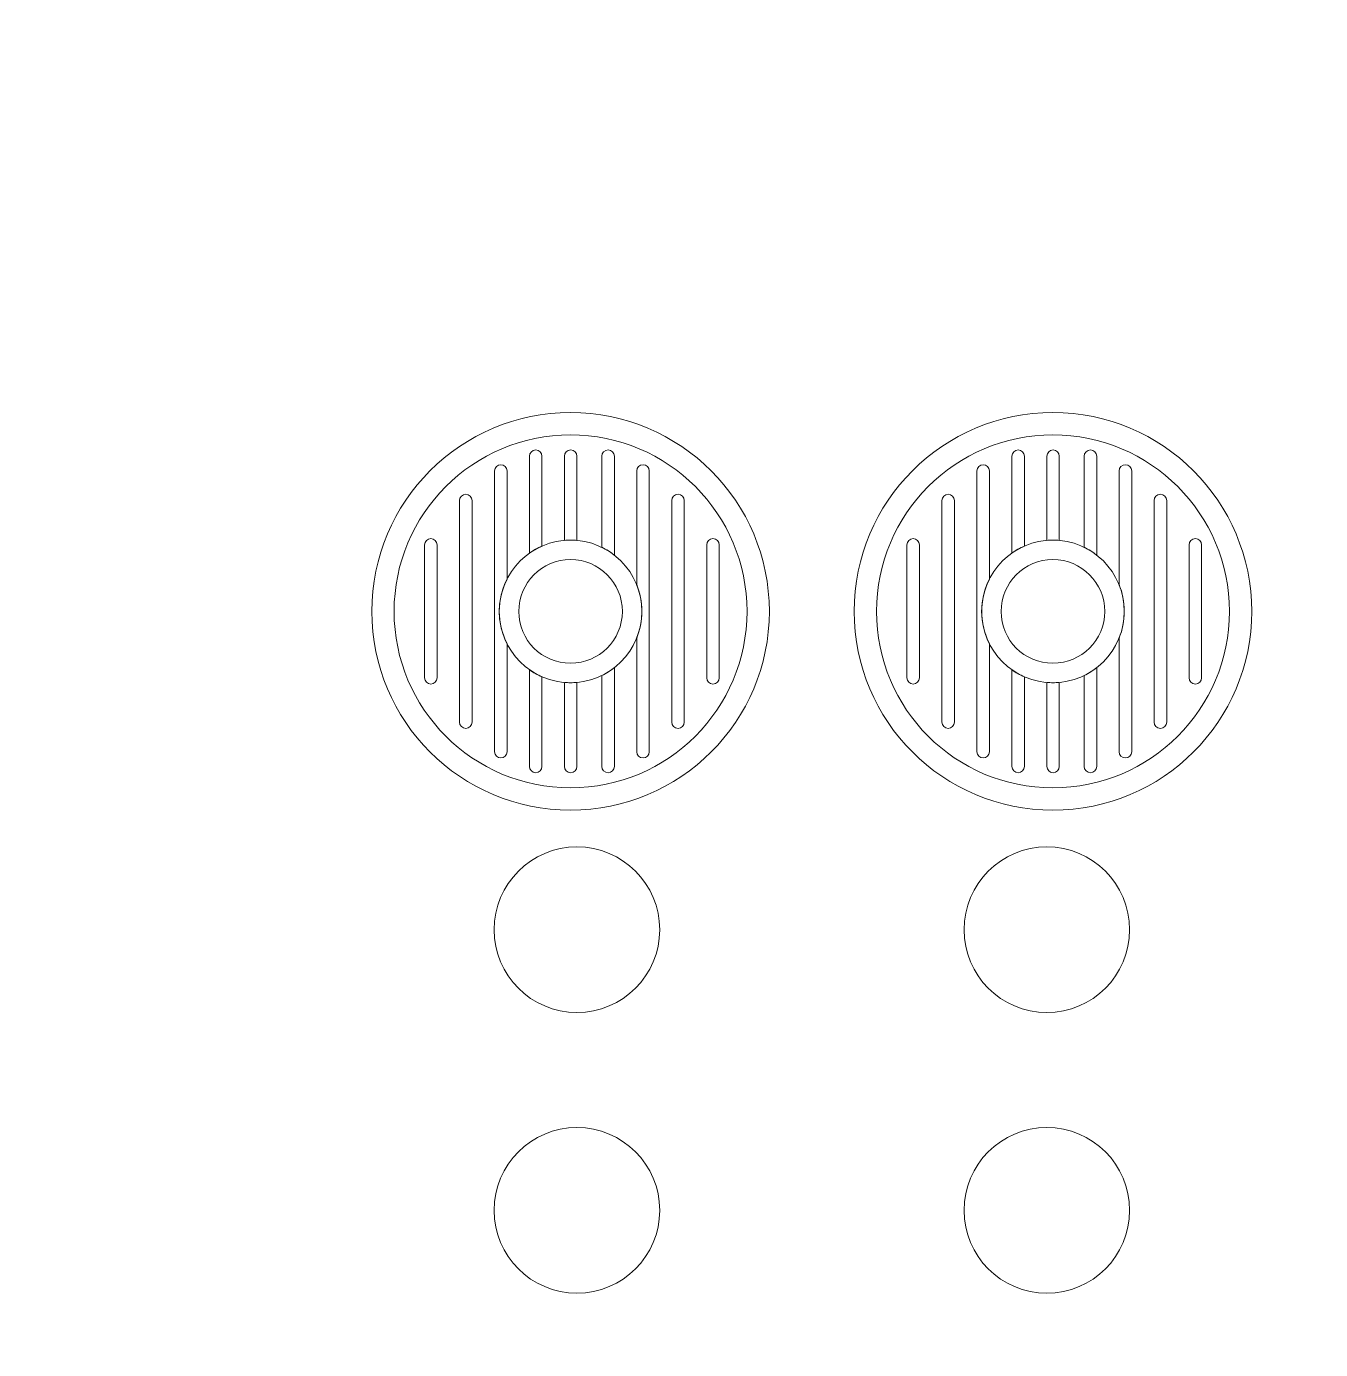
# Model space of a CAD drawing. Header units: centimetres. Extents: x -162 to 162, y -134 to 134.
# Drawn here: x 65.95 to 73.02, y -49.57 to -42.35 of the extents above; entities that cross this region are included whole.
import ezdxf

# ---------------------------------------------------------------- set-up
doc = ezdxf.new("R2010")
doc.units = ezdxf.units.CM
doc.header["$MEASUREMENT"] = 0
doc.layers.add('Capa 1', color=7, linetype='Continuous')
doc.layers.add('GUIDE', color=7, linetype='Continuous')

msp = doc.modelspace()

# ---------------------------------------------------------------- linework, layer by layer
at = {"layer": 'Capa 1', "lineweight": 9}
for points in [[(67.83737, -45.54114), (67.83737, -44.94167), (68.32303, -44.45601), (68.92248, -44.45601), (69.52194, -44.45601), (70.00764, -44.94167), (70.00764, -45.54114), (70.00764, -46.1406), (69.52194, -46.62628), (68.92248, -46.62628), (68.32303, -46.62628), (67.83737, -46.1406), (67.83737, -45.54114)], [(70.47077, -45.54114), (70.47077, -44.94167), (70.95642, -44.45601), (71.55588, -44.45601), (72.15533, -44.45601), (72.64103, -44.94167), (72.64103, -45.54114), (72.64103, -46.1406), (72.15533, -46.62628), (71.55588, -46.62628), (70.95642, -46.62628), (70.47077, -46.1406), (70.47077, -45.54114)], [(68.95737, -47.73061), (68.70773, -47.73061), (68.50536, -47.52821), (68.50536, -47.27861), (68.50536, -47.02895), (68.70773, -46.8266), (68.95737, -46.8266), (69.207, -46.8266), (69.40938, -47.02895), (69.40938, -47.27861), (69.40938, -47.52821), (69.207, -47.73061), (68.95737, -47.73061)], [(71.52266, -47.73061), (71.27303, -47.73061), (71.07065, -47.52821), (71.07065, -47.27861), (71.07065, -47.02895), (71.27303, -46.8266), (71.52266, -46.8266), (71.7723, -46.8266), (71.97467, -47.02895), (71.97467, -47.27861), (71.97467, -47.52821), (71.7723, -47.73061), (71.52266, -47.73061)], [(68.95737, -49.26246), (68.70773, -49.26246), (68.50536, -49.06006), (68.50536, -48.81045), (68.50536, -48.5608), (68.70773, -48.35844), (68.95737, -48.35844), (69.207, -48.35844), (69.40938, -48.5608), (69.40938, -48.81045), (69.40938, -49.06006), (69.207, -49.26246), (68.95737, -49.26246)], [(71.52266, -49.26246), (71.27303, -49.26246), (71.07065, -49.06006), (71.07065, -48.81045), (71.07065, -48.5608), (71.27303, -48.35844), (71.52266, -48.35844), (71.7723, -48.35844), (71.97467, -48.5608), (71.97467, -48.81045), (71.97467, -49.06006), (71.7723, -49.26246), (71.52266, -49.26246)]]:
    msp.add_open_spline(points, degree=3, knots=[0, 0, 0, 0, 0.25, 0.25, 0.25, 0.5, 0.5, 0.5, 0.75, 0.75, 0.75, 1, 1, 1, 1], dxfattribs=at)
at = {"layer": 'Capa 1', "color": 4, "lineweight": 9}
for points in [[(67.95917, -45.54114), (67.95917, -45.00895), (68.39031, -44.57781), (68.92249, -44.57781), (69.45466, -44.57781), (69.88584, -45.00895), (69.88584, -45.54114), (69.88584, -46.07332), (69.45466, -46.50448), (68.92249, -46.50448), (68.39031, -46.50448), (67.95917, -46.07332), (67.95917, -45.54114)], [(70.59256, -45.54114), (70.59256, -45.00895), (71.02371, -44.57781), (71.55588, -44.57781), (72.08805, -44.57781), (72.51924, -45.00895), (72.51924, -45.54114), (72.51924, -46.07332), (72.08805, -46.50448), (71.55588, -46.50448), (71.02371, -46.50448), (70.59256, -46.07332), (70.59256, -45.54114)], [(68.53323, -45.54114), (68.53323, -45.32609), (68.70745, -45.15187), (68.9225, -45.15187), (69.13754, -45.15187), (69.31178, -45.32609), (69.31178, -45.54114), (69.31178, -45.75619), (69.13754, -45.93042), (68.9225, -45.93042), (68.70745, -45.93042), (68.53323, -45.75619), (68.53323, -45.54114)], [(71.16663, -45.54114), (71.16663, -45.32609), (71.34085, -45.15187), (71.55589, -45.15187), (71.77094, -45.15187), (71.94518, -45.32609), (71.94518, -45.54114), (71.94518, -45.75619), (71.77094, -45.93042), (71.55589, -45.93042), (71.34085, -45.93042), (71.16663, -45.75619), (71.16663, -45.54114)]]:
    msp.add_open_spline(points, degree=3, knots=[0, 0, 0, 0, 0.25, 0.25, 0.25, 0.5, 0.5, 0.5, 0.75, 0.75, 0.75, 1, 1, 1, 1], dxfattribs=at)
at = {"layer": 'Capa 1', "color": 2, "lineweight": 9}
for points, knots in [([(68.76651, -44.69417), (68.76651, -44.69417), (68.76651, -45.18434), (68.76651, -45.18434), (68.74231, -45.1951), (68.71901, -45.20766), (68.69841, -45.22288), (68.69841, -45.22288), (68.69841, -44.69417), (68.69841, -44.69417), (68.69841, -44.67536), (68.71364, -44.66014), (68.73246, -44.66014), (68.75127, -44.66014), (68.76651, -44.67536), (68.76651, -44.69417)], [0, 0, 0, 0, 0.2, 0.2, 0.2, 0.4, 0.4, 0.4, 0.6, 0.6, 0.6, 0.8, 0.8, 0.8, 1, 1, 1, 1]), ([(68.95737, -44.69417), (68.95737, -44.69417), (68.95737, -45.15388), (68.95737, -45.15388), (68.94572, -45.15297), (68.93407, -45.15209), (68.92242, -45.15209), (68.91077, -45.15209), (68.90002, -45.15297), (68.88927, -45.15388), (68.88927, -45.15388), (68.88927, -44.69417), (68.88927, -44.69417), (68.88927, -44.67536), (68.9045, -44.66014), (68.92332, -44.66014), (68.94213, -44.66014), (68.95737, -44.67536), (68.95737, -44.69417)], [0, 0, 0, 0, 0.1666667, 0.1666667, 0.1666667, 0.3333333, 0.3333333, 0.3333333, 0.5, 0.5, 0.5, 0.6666667, 0.6666667, 0.6666667, 0.8333333, 0.8333333, 0.8333333, 1, 1, 1, 1]), ([(69.16167, -44.69417), (69.16167, -44.69417), (69.16167, -45.23452), (69.16167, -45.23452), (69.14106, -45.2175), (69.11776, -45.20315), (69.09267, -45.19151), (69.09267, -45.19151), (69.09267, -44.69417), (69.09267, -44.69417), (69.09267, -44.67536), (69.1088, -44.66014), (69.12762, -44.66014), (69.14643, -44.66014), (69.16167, -44.67536), (69.16167, -44.69417)], [0, 0, 0, 0, 0.2, 0.2, 0.2, 0.4, 0.4, 0.4, 0.6, 0.6, 0.6, 0.8, 0.8, 0.8, 1, 1, 1, 1]), ([(71.3999, -44.69417), (71.3999, -44.69417), (71.3999, -45.18434), (71.3999, -45.18434), (71.37571, -45.1951), (71.35241, -45.20766), (71.3318, -45.22288), (71.3318, -45.22288), (71.3318, -44.69417), (71.3318, -44.69417), (71.3318, -44.67536), (71.34703, -44.66014), (71.36585, -44.66014), (71.38467, -44.66014), (71.3999, -44.67536), (71.3999, -44.69417)], [0, 0, 0, 0, 0.2, 0.2, 0.2, 0.4, 0.4, 0.4, 0.6, 0.6, 0.6, 0.8, 0.8, 0.8, 1, 1, 1, 1]), ([(71.59076, -44.69417), (71.59076, -44.69417), (71.59076, -45.15388), (71.59076, -45.15388), (71.57911, -45.15297), (71.56747, -45.15209), (71.55582, -45.15209), (71.54417, -45.15209), (71.53341, -45.15297), (71.52266, -45.15388), (71.52266, -45.15388), (71.52266, -44.69417), (71.52266, -44.69417), (71.52266, -44.67536), (71.53789, -44.66014), (71.55671, -44.66014), (71.57553, -44.66014), (71.59076, -44.67536), (71.59076, -44.69417)], [0, 0, 0, 0, 0.1666667, 0.1666667, 0.1666667, 0.3333333, 0.3333333, 0.3333333, 0.5, 0.5, 0.5, 0.6666667, 0.6666667, 0.6666667, 0.8333333, 0.8333333, 0.8333333, 1, 1, 1, 1]), ([(71.79506, -44.69417), (71.79506, -44.69417), (71.79506, -45.23452), (71.79506, -45.23452), (71.77445, -45.2175), (71.75116, -45.20315), (71.72606, -45.19151), (71.72606, -45.19151), (71.72606, -44.69417), (71.72606, -44.69417), (71.72606, -44.67536), (71.7422, -44.66014), (71.76101, -44.66014), (71.77983, -44.66014), (71.79506, -44.67536), (71.79506, -44.69417)], [0, 0, 0, 0, 0.2, 0.2, 0.2, 0.4, 0.4, 0.4, 0.6, 0.6, 0.6, 0.8, 0.8, 0.8, 1, 1, 1, 1]), ([(68.57565, -45.36622), (68.54877, -45.41911), (68.53353, -45.47822), (68.53353, -45.54096), (68.53353, -45.60371), (68.54877, -45.66282), (68.57565, -45.71571), (68.57565, -45.71571), (68.57565, -46.30707), (68.57565, -46.30707), (68.57565, -46.32589), (68.56041, -46.34116), (68.5416, -46.34116), (68.52278, -46.34116), (68.50755, -46.32589), (68.50755, -46.30707), (68.50755, -46.30707), (68.50755, -44.77485), (68.50755, -44.77485), (68.50755, -44.75604), (68.52278, -44.74077), (68.5416, -44.74077), (68.56041, -44.74077), (68.57565, -44.75604), (68.57565, -44.77485), (68.57565, -44.77485), (68.57565, -45.36622), (68.57565, -45.36622)], [0, 0, 0, 0, 0.1111111, 0.1111111, 0.1111111, 0.2222222, 0.2222222, 0.2222222, 0.3333333, 0.3333333, 0.3333333, 0.4444444, 0.4444444, 0.4444444, 0.5555556, 0.5555556, 0.5555556, 0.6666667, 0.6666667, 0.6666667, 0.7777778, 0.7777778, 0.7777778, 0.8888889, 0.8888889, 0.8888889, 1, 1, 1, 1]), ([(69.35253, -44.77485), (69.35253, -44.77485), (69.35253, -46.30707), (69.35253, -46.30707), (69.35253, -46.32589), (69.33729, -46.34116), (69.31848, -46.34116), (69.29966, -46.34116), (69.28353, -46.32589), (69.28353, -46.30707), (69.28353, -46.30707), (69.28353, -45.68701), (69.28353, -45.68701), (69.30235, -45.64221), (69.3122, -45.59294), (69.3122, -45.54096), (69.3122, -45.48899), (69.30235, -45.43972), (69.28353, -45.39492), (69.28353, -45.39492), (69.28353, -44.77485), (69.28353, -44.77485), (69.28353, -44.75604), (69.29966, -44.74077), (69.31848, -44.74077), (69.33729, -44.74077), (69.35253, -44.75604), (69.35253, -44.77485)], [0, 0, 0, 0, 0.1111111, 0.1111111, 0.1111111, 0.2222222, 0.2222222, 0.2222222, 0.3333333, 0.3333333, 0.3333333, 0.4444444, 0.4444444, 0.4444444, 0.5555556, 0.5555556, 0.5555556, 0.6666667, 0.6666667, 0.6666667, 0.7777778, 0.7777778, 0.7777778, 0.8888889, 0.8888889, 0.8888889, 1, 1, 1, 1]), ([(71.20904, -45.36622), (71.18216, -45.41911), (71.16693, -45.47822), (71.16693, -45.54096), (71.16693, -45.60371), (71.18216, -45.66282), (71.20904, -45.71571), (71.20904, -45.71571), (71.20904, -46.30707), (71.20904, -46.30707), (71.20904, -46.32589), (71.19381, -46.34116), (71.17499, -46.34116), (71.15617, -46.34116), (71.14094, -46.32589), (71.14094, -46.30707), (71.14094, -46.30707), (71.14094, -44.77485), (71.14094, -44.77485), (71.14094, -44.75604), (71.15617, -44.74077), (71.17499, -44.74077), (71.19381, -44.74077), (71.20904, -44.75604), (71.20904, -44.77485), (71.20904, -44.77485), (71.20904, -45.36622), (71.20904, -45.36622)], [0, 0, 0, 0, 0.1111111, 0.1111111, 0.1111111, 0.2222222, 0.2222222, 0.2222222, 0.3333333, 0.3333333, 0.3333333, 0.4444444, 0.4444444, 0.4444444, 0.5555556, 0.5555556, 0.5555556, 0.6666667, 0.6666667, 0.6666667, 0.7777778, 0.7777778, 0.7777778, 0.8888889, 0.8888889, 0.8888889, 1, 1, 1, 1]), ([(71.98592, -44.77485), (71.98592, -44.77485), (71.98592, -46.30707), (71.98592, -46.30707), (71.98592, -46.32589), (71.97069, -46.34116), (71.95187, -46.34116), (71.93305, -46.34116), (71.91692, -46.32589), (71.91692, -46.30707), (71.91692, -46.30707), (71.91692, -45.68701), (71.91692, -45.68701), (71.93574, -45.64221), (71.9456, -45.59294), (71.9456, -45.54096), (71.9456, -45.48899), (71.93574, -45.43972), (71.91692, -45.39492), (71.91692, -45.39492), (71.91692, -44.77485), (71.91692, -44.77485), (71.91692, -44.75604), (71.93305, -44.74077), (71.95187, -44.74077), (71.97069, -44.74077), (71.98592, -44.75604), (71.98592, -44.77485)], [0, 0, 0, 0, 0.1111111, 0.1111111, 0.1111111, 0.2222222, 0.2222222, 0.2222222, 0.3333333, 0.3333333, 0.3333333, 0.4444444, 0.4444444, 0.4444444, 0.5555556, 0.5555556, 0.5555556, 0.6666667, 0.6666667, 0.6666667, 0.7777778, 0.7777778, 0.7777778, 0.8888889, 0.8888889, 0.8888889, 1, 1, 1, 1]), ([(68.35051, -46.18026), (68.33157, -46.18026), (68.31621, -46.1649), (68.31621, -46.14596), (68.31621, -46.14596), (68.31621, -44.93635), (68.31621, -44.93635), (68.31621, -44.91741), (68.33157, -44.90205), (68.35051, -44.90205), (68.36945, -44.90205), (68.3848, -44.91741), (68.3848, -44.93635), (68.3848, -44.93635), (68.3848, -46.14596), (68.3848, -46.14596), (68.3848, -46.1649), (68.36945, -46.18026), (68.35051, -46.18026)], [0, 0, 0, 0, 0.1666667, 0.1666667, 0.1666667, 0.3333333, 0.3333333, 0.3333333, 0.5, 0.5, 0.5, 0.6666667, 0.6666667, 0.6666667, 0.8333333, 0.8333333, 0.8333333, 1, 1, 1, 1]), ([(69.50913, -46.18026), (69.49019, -46.18026), (69.47483, -46.1649), (69.47483, -46.14596), (69.47483, -46.14596), (69.47483, -44.93635), (69.47483, -44.93635), (69.47483, -44.91741), (69.49019, -44.90205), (69.50913, -44.90205), (69.52807, -44.90205), (69.54343, -44.91741), (69.54343, -44.93635), (69.54343, -44.93635), (69.54343, -46.14596), (69.54343, -46.14596), (69.54343, -46.1649), (69.52807, -46.18026), (69.50913, -46.18026)], [0, 0, 0, 0, 0.1666667, 0.1666667, 0.1666667, 0.3333333, 0.3333333, 0.3333333, 0.5, 0.5, 0.5, 0.6666667, 0.6666667, 0.6666667, 0.8333333, 0.8333333, 0.8333333, 1, 1, 1, 1]), ([(70.9839, -46.18026), (70.96496, -46.18026), (70.94961, -46.1649), (70.94961, -46.14596), (70.94961, -46.14596), (70.94961, -44.93635), (70.94961, -44.93635), (70.94961, -44.91741), (70.96496, -44.90205), (70.9839, -44.90205), (71.00284, -44.90205), (71.0182, -44.91741), (71.0182, -44.93635), (71.0182, -44.93635), (71.0182, -46.14596), (71.0182, -46.14596), (71.0182, -46.1649), (71.00284, -46.18026), (70.9839, -46.18026)], [0, 0, 0, 0, 0.1666667, 0.1666667, 0.1666667, 0.3333333, 0.3333333, 0.3333333, 0.5, 0.5, 0.5, 0.6666667, 0.6666667, 0.6666667, 0.8333333, 0.8333333, 0.8333333, 1, 1, 1, 1]), ([(72.14253, -46.18026), (72.12359, -46.18026), (72.10823, -46.1649), (72.10823, -46.14596), (72.10823, -46.14596), (72.10823, -44.93635), (72.10823, -44.93635), (72.10823, -44.91741), (72.12359, -44.90205), (72.14253, -44.90205), (72.16147, -44.90205), (72.17682, -44.91741), (72.17682, -44.93635), (72.17682, -44.93635), (72.17682, -46.14596), (72.17682, -46.14596), (72.17682, -46.1649), (72.16147, -46.18026), (72.14253, -46.18026)], [0, 0, 0, 0, 0.1666667, 0.1666667, 0.1666667, 0.3333333, 0.3333333, 0.3333333, 0.5, 0.5, 0.5, 0.6666667, 0.6666667, 0.6666667, 0.8333333, 0.8333333, 0.8333333, 1, 1, 1, 1]), ([(68.15961, -45.93833), (68.14068, -45.93833), (68.12532, -45.92298), (68.12532, -45.90404), (68.12532, -45.90404), (68.12532, -45.17827), (68.12532, -45.17827), (68.12532, -45.15933), (68.14068, -45.14397), (68.15961, -45.14397), (68.17855, -45.14397), (68.19391, -45.15933), (68.19391, -45.17827), (68.19391, -45.17827), (68.19391, -45.90404), (68.19391, -45.90404), (68.19391, -45.92298), (68.17855, -45.93833), (68.15961, -45.93833)], [0, 0, 0, 0, 0.1666667, 0.1666667, 0.1666667, 0.3333333, 0.3333333, 0.3333333, 0.5, 0.5, 0.5, 0.6666667, 0.6666667, 0.6666667, 0.8333333, 0.8333333, 0.8333333, 1, 1, 1, 1]), ([(69.70002, -45.93833), (69.68108, -45.93833), (69.66573, -45.92298), (69.66573, -45.90404), (69.66573, -45.90404), (69.66573, -45.17827), (69.66573, -45.17827), (69.66573, -45.15933), (69.68108, -45.14397), (69.70002, -45.14397), (69.71896, -45.14397), (69.73432, -45.15933), (69.73432, -45.17827), (69.73432, -45.17827), (69.73432, -45.90404), (69.73432, -45.90404), (69.73432, -45.92298), (69.71896, -45.93833), (69.70002, -45.93833)], [0, 0, 0, 0, 0.1666667, 0.1666667, 0.1666667, 0.3333333, 0.3333333, 0.3333333, 0.5, 0.5, 0.5, 0.6666667, 0.6666667, 0.6666667, 0.8333333, 0.8333333, 0.8333333, 1, 1, 1, 1]), ([(70.79301, -45.93833), (70.77407, -45.93833), (70.75871, -45.92298), (70.75871, -45.90404), (70.75871, -45.90404), (70.75871, -45.17827), (70.75871, -45.17827), (70.75871, -45.15933), (70.77407, -45.14397), (70.79301, -45.14397), (70.81195, -45.14397), (70.82731, -45.15933), (70.82731, -45.17827), (70.82731, -45.17827), (70.82731, -45.90404), (70.82731, -45.90404), (70.82731, -45.92298), (70.81195, -45.93833), (70.79301, -45.93833)], [0, 0, 0, 0, 0.1666667, 0.1666667, 0.1666667, 0.3333333, 0.3333333, 0.3333333, 0.5, 0.5, 0.5, 0.6666667, 0.6666667, 0.6666667, 0.8333333, 0.8333333, 0.8333333, 1, 1, 1, 1]), ([(72.33342, -45.93833), (72.31448, -45.93833), (72.29912, -45.92298), (72.29912, -45.90404), (72.29912, -45.90404), (72.29912, -45.17827), (72.29912, -45.17827), (72.29912, -45.15933), (72.31448, -45.14397), (72.33342, -45.14397), (72.35236, -45.14397), (72.36771, -45.15933), (72.36771, -45.17827), (72.36771, -45.17827), (72.36771, -45.90404), (72.36771, -45.90404), (72.36771, -45.92298), (72.35236, -45.93833), (72.33342, -45.93833)], [0, 0, 0, 0, 0.1666667, 0.1666667, 0.1666667, 0.3333333, 0.3333333, 0.3333333, 0.5, 0.5, 0.5, 0.6666667, 0.6666667, 0.6666667, 0.8333333, 0.8333333, 0.8333333, 1, 1, 1, 1]), ([(68.63971, -45.54114), (68.63971, -45.38491), (68.76627, -45.25834), (68.9225, -45.25834), (69.07873, -45.25834), (69.2053, -45.38491), (69.2053, -45.54114), (69.2053, -45.69737), (69.07873, -45.82394), (68.9225, -45.82394), (68.76627, -45.82394), (68.63971, -45.69737), (68.63971, -45.54114)], [0, 0, 0, 0, 0.25, 0.25, 0.25, 0.5, 0.5, 0.5, 0.75, 0.75, 0.75, 1, 1, 1, 1]), ([(71.2731, -45.54114), (71.2731, -45.38491), (71.39967, -45.25834), (71.5559, -45.25834), (71.71212, -45.25834), (71.8387, -45.38491), (71.8387, -45.54114), (71.8387, -45.69737), (71.71212, -45.82394), (71.5559, -45.82394), (71.39967, -45.82394), (71.2731, -45.69737), (71.2731, -45.54114)], [0, 0, 0, 0, 0.25, 0.25, 0.25, 0.5, 0.5, 0.5, 0.75, 0.75, 0.75, 1, 1, 1, 1]), ([(69.09267, -45.89134), (69.11776, -45.8797), (69.14106, -45.86535), (69.16167, -45.84833), (69.16167, -45.84833), (69.16167, -46.38775), (69.16167, -46.38775), (69.16167, -46.40657), (69.14643, -46.42179), (69.12762, -46.42179), (69.1088, -46.42179), (69.09267, -46.40657), (69.09267, -46.38775), (69.09267, -46.38775), (69.09267, -45.89134), (69.09267, -45.89134)], [0, 0, 0, 0, 0.2, 0.2, 0.2, 0.4, 0.4, 0.4, 0.6, 0.6, 0.6, 0.8, 0.8, 0.8, 1, 1, 1, 1]), ([(71.72606, -45.89134), (71.75116, -45.8797), (71.77445, -45.86535), (71.79506, -45.84833), (71.79506, -45.84833), (71.79506, -46.38775), (71.79506, -46.38775), (71.79506, -46.40657), (71.77983, -46.42179), (71.76101, -46.42179), (71.7422, -46.42179), (71.72606, -46.40657), (71.72606, -46.38775), (71.72606, -46.38775), (71.72606, -45.89134), (71.72606, -45.89134)], [0, 0, 0, 0, 0.2, 0.2, 0.2, 0.4, 0.4, 0.4, 0.6, 0.6, 0.6, 0.8, 0.8, 0.8, 1, 1, 1, 1]), ([(68.69841, -45.85997), (68.71901, -45.87432), (68.74231, -45.88775), (68.76651, -45.89851), (68.76651, -45.89851), (68.76651, -46.38775), (68.76651, -46.38775), (68.76651, -46.40657), (68.75127, -46.42179), (68.73246, -46.42179), (68.71364, -46.42179), (68.69841, -46.40657), (68.69841, -46.38775), (68.69841, -46.38775), (68.69841, -45.85997), (68.69841, -45.85997)], [0, 0, 0, 0, 0.2, 0.2, 0.2, 0.4, 0.4, 0.4, 0.6, 0.6, 0.6, 0.8, 0.8, 0.8, 1, 1, 1, 1]), ([(68.92242, -45.93076), (68.93407, -45.93076), (68.94572, -45.92984), (68.95737, -45.92896), (68.95737, -45.92896), (68.95737, -46.38775), (68.95737, -46.38775), (68.95737, -46.40657), (68.94213, -46.42179), (68.92332, -46.42179), (68.9045, -46.42179), (68.88927, -46.40657), (68.88927, -46.38775), (68.88927, -46.38775), (68.88927, -45.92896), (68.88927, -45.92896), (68.90002, -45.92984), (68.91077, -45.93076), (68.92242, -45.93076)], [0, 0, 0, 0, 0.1666667, 0.1666667, 0.1666667, 0.3333333, 0.3333333, 0.3333333, 0.5, 0.5, 0.5, 0.6666667, 0.6666667, 0.6666667, 0.8333333, 0.8333333, 0.8333333, 1, 1, 1, 1]), ([(71.3318, -45.85997), (71.35241, -45.87432), (71.37571, -45.88775), (71.3999, -45.89851), (71.3999, -45.89851), (71.3999, -46.38775), (71.3999, -46.38775), (71.3999, -46.40657), (71.38467, -46.42179), (71.36585, -46.42179), (71.34703, -46.42179), (71.3318, -46.40657), (71.3318, -46.38775), (71.3318, -46.38775), (71.3318, -45.85997), (71.3318, -45.85997)], [0, 0, 0, 0, 0.2, 0.2, 0.2, 0.4, 0.4, 0.4, 0.6, 0.6, 0.6, 0.8, 0.8, 0.8, 1, 1, 1, 1]), ([(71.55582, -45.93076), (71.56747, -45.93076), (71.57911, -45.92984), (71.59076, -45.92896), (71.59076, -45.92896), (71.59076, -46.38775), (71.59076, -46.38775), (71.59076, -46.40657), (71.57553, -46.42179), (71.55671, -46.42179), (71.53789, -46.42179), (71.52266, -46.40657), (71.52266, -46.38775), (71.52266, -46.38775), (71.52266, -45.92896), (71.52266, -45.92896), (71.53341, -45.92984), (71.54417, -45.93076), (71.55582, -45.93076)], [0, 0, 0, 0, 0.1666667, 0.1666667, 0.1666667, 0.3333333, 0.3333333, 0.3333333, 0.5, 0.5, 0.5, 0.6666667, 0.6666667, 0.6666667, 0.8333333, 0.8333333, 0.8333333, 1, 1, 1, 1])]:
    msp.add_open_spline(points, degree=3, knots=knots, dxfattribs=at)
at = {"layer": 'GUIDE', "lineweight": 9}
for points in [[(154.95614, -133.81955), (154.95614, -133.81955), (-18.51418, -133.81955), (-18.51418, -133.81955), (-18.51418, -133.81955), (-18.51418, 9.29968), (-18.51418, 9.29968), (-18.51418, 9.29968), (154.95614, 9.29968), (154.95614, 9.29968), (154.95614, 9.29968), (154.95614, -133.81955), (154.95614, -133.81955)], [(-18.43797, -133.74342), (-18.43797, -133.74342), (154.87992, -133.74342), (154.87992, -133.74342), (154.87992, -133.74342), (154.87992, 9.22355), (154.87992, 9.22355), (154.87992, 9.22355), (-18.43797, 9.22355), (-18.43797, 9.22355), (-18.43797, 9.22355), (-18.43797, -133.74342), (-18.43797, -133.74342)]]:
    msp.add_open_spline(points, degree=3, knots=[0, 0, 0, 0, 0.25, 0.25, 0.25, 0.5, 0.5, 0.5, 0.75, 0.75, 0.75, 1, 1, 1, 1], dxfattribs=at)

doc.saveas('drawing.dxf')
